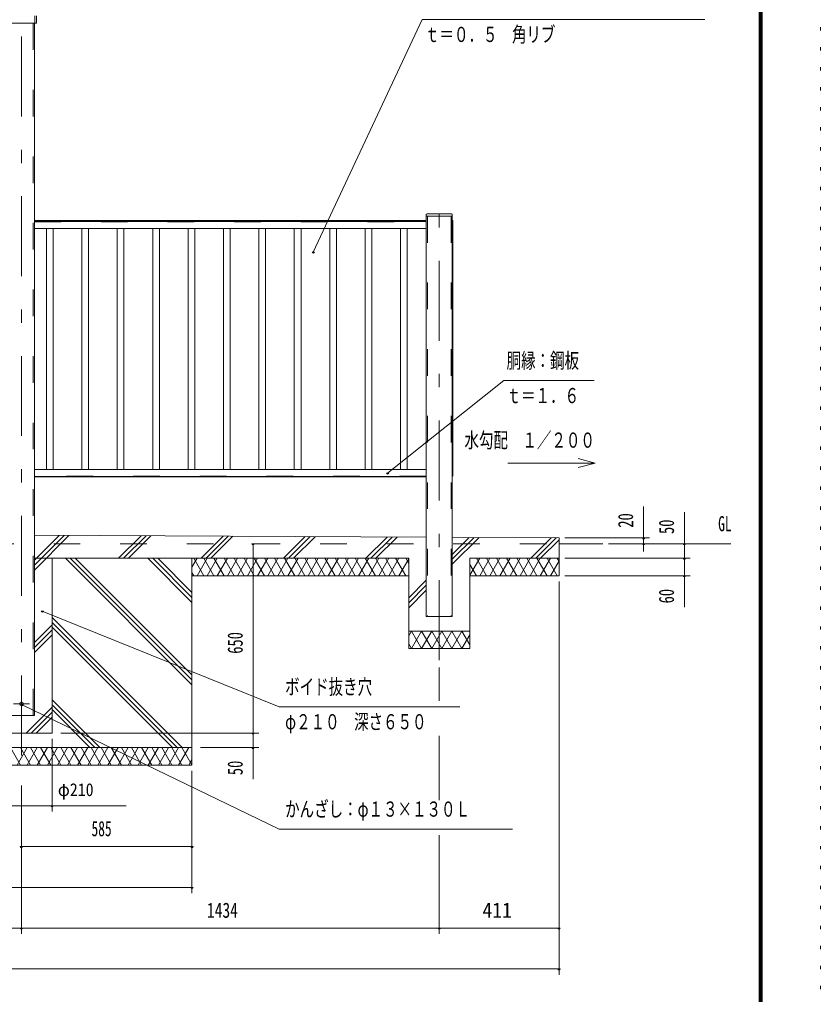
# Model space of a CAD drawing. Units: millimetres, scale not verified. Extents: x -34086 to 34091, y -14700 to 14700.
# Drawn here: x 24470 to 34091, y -3885 to 7833 of the extents above; entities that cross this region are included whole.
import ezdxf
from ezdxf.enums import TextEntityAlignment as Align

# ---------------------------------------------------------------- set-up
doc = ezdxf.new("R2010")
doc.units = ezdxf.units.MM
doc.header["$LTSCALE"] = 80
for name, pattern in [('USER2', [10, 4, -6]), ('USER3', [24, 12, -5, 2, -5]), ('USER4', [3, 0.5, -2.5])]:
    doc.linetypes.add(name, pattern=pattern)
for name, color, linetype, lineweight in [('0-6_2-02BOLD', 7, 'Continuous', 18), ('0-7_2-12HIDDEN', 3, 'USER2', 18), ('0-8_2-22CENTER', 3, 'USER3', 18), ('0-9_2-42THIN', 4, 'Continuous', 18), ('0-A_2-52DIM', 3, 'Continuous', 18), ('0-B_2-62HATCH', 2, 'Continuous', 18), ('0-C_F-F1PAPER', 5, 'Continuous', 18), ('0-D_F-E_J_ADD', 5, 'USER4', 18)]:
    doc.layers.add(name, color=color, linetype=linetype, lineweight=lineweight)
doc.styles.add('ＭＳ ゴシック', font='')
doc.styles.get('ＭＳ ゴシック').set_extended_font_data('MS Gothic')

msp = doc.modelspace()

# ---------------------------------------------------------------- linework, layer by layer
at = {"layer": '0-6_2-02BOLD'}
for p, q in [((24654.77, 7878.4), (24654.77, 7787.41)), ((24676.11, 7878.4), (24676.11, 7787.41)), ((24676.11, 7787.41), (23434.52, 7787.41)), ((24649.18, 7787.41), (24649.18, -532.1)), ((24649.18, 5417.9), (29356.33, 5417.9)), ((24649.18, 5406.7), (29356.33, 5406.7)), ((29356.33, 5487.9), (29356.32, 657.9)), ((29668.17, 5470.4), (29356.33, 5470.4)), ((29366.83, 5498.4), (29657.67, 5498.4)), ((29668.17, 5487.9), (29668.17, 657.9)), ((29668.17, 5417.9), (29675, 5417.9)), ((29675, 5417.9), (29675, 2343.5)), ((24649.18, 5319.2), (29356.33, 5319.2)), ((29356.32, 2426.8), (24649.18, 2426.8)), ((29356.31, 2339.3), (24649.18, 2339.3)), ((29356.32, 2337.9), (24649.18, 2337.9)), ((29668.17, 2343.5), (29675, 2343.5)), ((24649.18, 1634.25), (29356.33, 1610.83)), ((29668.17, 1609.28), (30950.75, 1602.9)), ((30950.75, 1602.9), (30950.75, 1147.9)), ((30950.75, 1532.9), (31475.75, 1532.9)), ((24649.18, 1357.9), (29144.85, 1357.9)), ((24860.76, 1357.9), (24860.76, -742.1)), ((26540.75, 1357.9), (26540.75, -1127.1)), ((29879.85, 272.9), (29879.85, 1357.9)), ((29879.85, 1357.9), (30950.75, 1357.9)), ((26540.75, 1147.9), (29144.85, 1147.9)), ((29879.85, 1147.9), (30950.75, 1147.9)), ((29668.27, 657.9), (29356.32, 657.9)), ((29879.85, 482.9), (29144.85, 482.9)), ((24337.83, -532.1), (24649.19, -532.1)), ((24125.75, -742.1), (24860.76, -742.1)), ((21290.75, -917.1), (26540.75, -917.1))]:
    msp.add_line(p, q, dxfattribs=at)
for points in [[(21290.75, 1357.9), (21290.75, -1127.1), (26540.75, -1127.1)], [(29879.85, 272.9), (29144.85, 272.9), (29144.85, 1357.9)]]:
    msp.add_lwpolyline(points, dxfattribs=at)
msp.add_circle((24493.25, -392.1), 22.75, dxfattribs=at)
for centre, start, end in [((29366.83, 5487.9), 90, 180), ((29657.67, 5487.9), 0, 90)]:
    msp.add_arc(centre, 10.5, start, end, dxfattribs=at)
at = {"layer": '0-7_2-12HIDDEN'}
for p, q in [((24634.48, 7787.41), (24634.48, -532.1)), ((24649.18, 5412.3), (29356.33, 5412.3)), ((24649.18, 5402.5), (29356.33, 5402.5)), ((29371.03, 5470.4), (29371.03, 657.9)), ((29653.48, 5470.4), (29653.48, 657.9)), ((29670.8, 5417.9), (29670.8, 2343.5)), ((29356.32, 2343.5), (24649.18, 2343.5)), ((16880.75, 1532.9), (30950.75, 1532.9))]:
    msp.add_line(p, q, dxfattribs=at)
at = {"layer": '0-8_2-22CENTER'}
for p, q in [((24493.25, 9547.9), (24493.25, -1827.1)), ((29512.25, 132.9), (29512.25, 5775.85)), ((24398.05, -392.1), (24588.45, -392.1))]:
    msp.add_line(p, q, dxfattribs=at)
at = {"layer": '0-9_2-42THIN'}
for p, q in [((24794.25, 5319.2), (24794.25, 2426.8)), ((24874.75, 5319.2), (24874.75, 2426.8)), ((25219.5, 5319.2), (25219.5, 2426.8)), ((25300, 5319.2), (25300, 2426.8)), ((25644.75, 5319.2), (25644.75, 2426.8)), ((25725.25, 5319.2), (25725.25, 2426.8)), ((26070, 5319.2), (26070, 2426.8)), ((26150.5, 5319.2), (26150.5, 2426.8)), ((26495.25, 5319.2), (26495.25, 2426.8)), ((26575.75, 5319.2), (26575.75, 2426.8)), ((26920.5, 5319.2), (26920.5, 2426.8)), ((27001, 5319.2), (27001, 2426.8)), ((27345.75, 5319.2), (27345.75, 2426.8)), ((27426.25, 5319.2), (27426.25, 2426.8)), ((27771, 5319.2), (27771, 2426.8)), ((27851.5, 5319.2), (27851.5, 2426.8)), ((28196.25, 5319.2), (28196.25, 2426.8)), ((28276.75, 5319.2), (28276.75, 2426.8)), ((28621.5, 5319.2), (28621.5, 2426.8)), ((28702, 5319.2), (28702, 2426.8)), ((29046.75, 5319.2), (29046.75, 2426.8)), ((29127.25, 5319.2), (29127.25, 2426.8))]:
    msp.add_line(p, q, dxfattribs=at)
at = {"layer": '0-A_2-52DIM'}
for p, q in [((29305.75, 7832.9), (27998.82, 5038.52)), ((29305.75, 7832.9), (32700.75, 7832.9)), ((28012.82, 5038.52), (27984.82, 5038.52)), ((30285.75, 3492.9), (28890.92, 2381.95)), ((30285.75, 3492.91), (31370.75, 3492.91)), ((31384.74, 2502.02), (30334.74, 2502.02)), ((31384.74, 2502.02), (31181.89, 2556.37)), ((31384.74, 2502.02), (31181.89, 2447.67)), ((28904.92, 2381.95), (28876.92, 2381.95)), ((31965.75, 1438.97), (31965.75, 1980.9)), ((32455.75, 1910.9), (32455.75, 769.9)), ((27289.75, 1532.9), (27261.75, 1532.9)), ((27275.75, 1532.9), (27275.75, -1295.1)), ((31020.75, 1602.9), (32035.75, 1602.9)), ((31545.75, 1532.9), (33015.75, 1532.9)), ((31979.75, 1602.9), (31951.75, 1602.9)), ((31979.75, 1532.9), (31951.75, 1532.9)), ((32469.75, 1532.9), (32441.75, 1532.9)), ((31020.75, 1357.9), (32525.75, 1357.9)), ((32469.75, 1357.9), (32441.75, 1357.9)), ((30950.75, 1077.9), (30950.75, -3647.09)), ((31020.75, 1147.9), (32525.75, 1147.9)), ((32469.75, 1147.9), (32441.75, 1147.9)), ((24756.7, 723.56), (24728.7, 723.56)), ((29512.25, 44.69), (29512.25, -357.1)), ((24514.78, -402.52), (24486.78, -402.52)), ((27590.76, -1897.1), (24500.78, -402.52)), ((24860.76, -812.1), (24860.76, -1687.1)), ((24965.75, -742.1), (27345.75, -742.1)), ((27289.75, -742.1), (27261.75, -742.1)), ((29512.25, -777.1), (29512.25, -1549.43)), ((26645.75, -917.1), (27345.75, -917.1)), ((27289.75, -917.1), (27261.75, -917.1)), ((26540.75, -1197.1), (26540.75, -2667.1)), ((24493.25, -1372.1), (24493.25, -3157.09)), ((25753.25, -1617.1), (24038.25, -1617.1)), ((24874.76, -1617.1), (24846.76, -1617.1)), ((27590.76, -1897.1), (30390.76, -1897.1)), ((29512.25, -1969.98), (29512.25, -3157.09)), ((24507.25, -2107.1), (24479.25, -2107.1)), ((24493.25, -2107.1), (26540.75, -2107.1)), ((26554.75, -2107.1), (26526.75, -2107.1)), ((21290.75, -2597.1), (26540.75, -2597.1)), ((26554.75, -2597.1), (26526.75, -2597.1)), ((30950.75, -3087.09), (16880.76, -3087.09)), ((24507.25, -3087.09), (24479.25, -3087.09)), ((29526.25, -3087.09), (29498.25, -3087.09)), ((30964.75, -3087.09), (30936.75, -3087.09)), ((16880.76, -3577.09), (30950.75, -3577.09)), ((30964.75, -3577.09), (30936.75, -3577.09))]:
    msp.add_line(p, q, dxfattribs=at)
msp.add_lwpolyline([(29760.76, -427.1), (27590.76, -427.1), (24742.7, 723.56)], dxfattribs=at)
for centre in [(27998.82, 5038.52), (28890.92, 2381.95), (27275.75, 1532.9), (31965.75, 1602.9), (31965.75, 1532.9), (32455.75, 1532.9), (32455.75, 1357.9), (32455.75, 1147.9), (24742.7, 723.56), (24500.78, -402.52), (27275.75, -742.1), (27275.75, -917.1), (24860.76, -1617.1), (24493.25, -2107.1), (26540.75, -2107.1), (26540.75, -2597.1), (24493.25, -3087.09), (29512.25, -3087.09), (30950.75, -3087.09), (30950.75, -3577.09)]:
    msp.add_arc(centre, 14, 180, 0, dxfattribs=at)
at = {"layer": '0-B_2-62HATCH'}
for p, q in [((24649.18, 1335.78), (24946.18, 1632.78)), ((24649.18, 1276.38), (25005.29, 1632.48)), ((24649.18, 1216.98), (25064.39, 1632.19)), ((25661.25, 1357.9), (25931.23, 1627.88)), ((25720.65, 1357.9), (25990.33, 1627.58)), ((25780.05, 1357.9), (26049.44, 1627.29)), ((26651.21, 1357.9), (26916.28, 1622.97)), ((26710.61, 1357.9), (26975.39, 1622.68)), ((26770, 1357.9), (27034.48, 1622.39)), ((27641.15, 1357.9), (27901.33, 1618.07)), ((27700.55, 1357.9), (27960.43, 1617.78)), ((27759.95, 1357.9), (28019.54, 1617.49)), ((28631.11, 1357.9), (28886.38, 1613.17)), ((28690.5, 1357.9), (28945.47, 1612.88)), ((28749.9, 1357.9), (29004.58, 1612.59)), ((29668.17, 1405.03), (29871.43, 1608.27)), ((29668.17, 1345.63), (29930.52, 1607.98)), ((29668.17, 1286.23), (29989.63, 1607.68)), ((30611, 1357.9), (30856.47, 1603.37)), ((30670.4, 1357.9), (30915.58, 1603.08)), ((30729.8, 1357.9), (30950.75, 1578.86)), ((25021.31, 1357.9), (26540.75, -161.55)), ((25080.7, 1357.9), (26540.75, -102.15)), ((25140.1, 1357.9), (26540.75, -42.75)), ((26011.25, 1357.9), (26540.75, 828.4)), ((26070.65, 1357.9), (26540.75, 887.8)), ((26130.05, 1357.9), (26540.75, 947.2)), ((26540.75, 1249.55), (26603.31, 1357.9)), ((26684.14, 1147.9), (26562.89, 1357.9)), ((26603.31, 1147.9), (26724.55, 1357.9)), ((26805.38, 1147.9), (26684.14, 1357.9)), ((26724.55, 1147.9), (26845.8, 1357.9)), ((26926.63, 1147.9), (26805.38, 1357.9)), ((26845.8, 1147.9), (26967.04, 1357.9)), ((27047.87, 1147.9), (26926.63, 1357.9)), ((26967.04, 1147.9), (27088.29, 1357.9)), ((27169.11, 1147.9), (27047.88, 1357.9)), ((27088.29, 1147.9), (27209.53, 1357.9)), ((27290.35, 1147.9), (27169.11, 1357.9)), ((27209.53, 1147.9), (27330.77, 1357.9)), ((27411.6, 1147.9), (27290.36, 1357.9)), ((27330.77, 1147.9), (27452.02, 1357.9)), ((27532.85, 1147.9), (27411.6, 1357.9)), ((27452.02, 1147.9), (27573.26, 1357.9)), ((27654.09, 1147.9), (27532.85, 1357.9)), ((27573.26, 1147.9), (27694.51, 1357.9)), ((27775.33, 1147.9), (27654.09, 1357.9)), ((27694.51, 1147.9), (27815.75, 1357.9)), ((27896.57, 1147.9), (27775.34, 1357.9)), ((27815.75, 1147.9), (27936.99, 1357.9)), ((28017.82, 1147.9), (27896.57, 1357.9)), ((27936.99, 1147.9), (28058.23, 1357.9)), ((28139.06, 1147.9), (28017.82, 1357.9)), ((28058.23, 1147.9), (28179.47, 1357.9)), ((28260.31, 1147.9), (28139.07, 1357.9)), ((28179.47, 1147.9), (28300.72, 1357.9)), ((28381.56, 1147.9), (28260.31, 1357.9)), ((28300.72, 1147.9), (28421.97, 1357.9)), ((28502.79, 1147.9), (28381.56, 1357.9)), ((28421.97, 1147.9), (28543.21, 1357.9)), ((28624.03, 1147.9), (28502.79, 1357.9)), ((28543.21, 1147.9), (28664.45, 1357.9)), ((28745.28, 1147.9), (28624.03, 1357.9)), ((28664.45, 1147.9), (28785.7, 1357.9)), ((28866.53, 1147.9), (28745.28, 1357.9)), ((28785.7, 1147.9), (28906.93, 1357.9)), ((28987.77, 1147.9), (28866.53, 1357.9)), ((28906.94, 1147.9), (29028.18, 1357.9)), ((29109.02, 1147.9), (28987.77, 1357.9)), ((29028.18, 1147.9), (29144.85, 1349.97)), ((29144.85, 1295.84), (29109.02, 1357.9)), ((29879.85, 1153.03), (29998.13, 1357.9)), ((30078.96, 1147.9), (29957.72, 1357.9)), ((29998.13, 1147.9), (30119.38, 1357.9)), ((30200.21, 1147.9), (30078.96, 1357.9)), ((30119.38, 1147.9), (30240.62, 1357.9)), ((30321.45, 1147.9), (30200.21, 1357.9)), ((30240.62, 1147.9), (30361.87, 1357.9)), ((30442.7, 1147.9), (30321.46, 1357.9)), ((30361.87, 1147.9), (30483.12, 1357.9)), ((30563.93, 1147.9), (30442.7, 1357.9)), ((30483.11, 1147.9), (30604.35, 1357.9)), ((30685.18, 1147.9), (30563.93, 1357.9)), ((30604.35, 1147.9), (30725.6, 1357.9)), ((30806.43, 1147.9), (30685.18, 1357.9)), ((30725.6, 1147.9), (30846.84, 1357.9)), ((30927.67, 1147.9), (30806.43, 1357.9)), ((30846.84, 1147.9), (30950.75, 1327.88)), ((30950.75, 1317.92), (30927.67, 1357.9)), ((26562.89, 1147.9), (26540.75, 1186.26)), ((29957.72, 1147.9), (29879.85, 1282.78)), ((29144.85, 881.71), (29356.32, 1093.18)), ((29144.85, 822.3), (29356.32, 1033.78)), ((29144.85, 762.9), (29356.32, 974.38)), ((24860.76, 647.3), (26425.15, -917.1)), ((24860.76, 587.9), (26365.75, -917.1)), ((24649.19, 345.83), (24860.76, 557.4)), ((24649.19, 286.44), (24860.76, 498)), ((24860.76, 528.5), (26306.36, -917.1)), ((29178.32, 482.9), (29144.85, 424.9)), ((29178.32, 482.9), (29299.57, 272.9)), ((29299.57, 482.9), (29178.32, 272.9)), ((29420.82, 482.9), (29299.57, 272.9)), ((29299.57, 482.9), (29420.81, 272.9)), ((29542.06, 482.9), (29420.82, 272.9)), ((29420.82, 482.9), (29542.06, 272.9)), ((29542.06, 482.9), (29663.3, 272.9)), ((29663.3, 482.9), (29542.06, 272.9)), ((29784.54, 482.9), (29663.3, 272.9)), ((29663.3, 482.9), (29784.54, 272.9)), ((29784.54, 482.9), (29879.85, 317.83)), ((24649.19, 227.04), (24860.76, 438.6)), ((29879.85, 437.98), (29784.54, 272.9)), ((29144.85, 330.89), (29178.32, 272.9)), ((24860.76, -342.65), (25435.2, -917.1)), ((24551.21, -742.1), (24860.76, -432.55)), ((24860.76, -402.05), (25375.8, -917.1)), ((24860.76, -461.45), (25316.4, -917.1)), ((24610.61, -742.1), (24860.76, -491.95)), ((24670, -742.1), (24860.76, -551.35)), ((24481.55, -1127.1), (24360.3, -917.1)), ((24441.13, -1127.1), (24562.38, -917.1)), ((24602.79, -1127.1), (24481.55, -917.1)), ((24562.38, -1127.1), (24683.62, -917.1)), ((24724.04, -1127.1), (24602.79, -917.1)), ((24683.62, -1127.1), (24804.87, -917.1)), ((24845.28, -1127.1), (24724.04, -917.1)), ((24804.87, -1127.1), (24926.11, -917.1)), ((24966.52, -1127.1), (24845.28, -917.1)), ((24926.11, -1127.1), (25047.35, -917.1)), ((25087.77, -1127.1), (24966.52, -917.1)), ((25047.35, -1127.1), (25168.6, -917.1)), ((25209.01, -1127.1), (25087.77, -917.1)), ((25168.6, -1127.1), (25289.84, -917.1)), ((25330.26, -1127.1), (25209.01, -917.1)), ((25289.84, -1127.1), (25411.09, -917.1)), ((25451.5, -1127.1), (25330.26, -917.1)), ((25411.09, -1127.1), (25532.32, -917.1)), ((25572.74, -1127.1), (25451.5, -917.1)), ((25532.32, -1127.1), (25653.57, -917.1)), ((25693.98, -1127.1), (25572.74, -917.1)), ((25653.57, -1127.1), (25774.81, -917.1)), ((25815.23, -1127.1), (25693.98, -917.1)), ((25774.81, -1127.1), (25896.06, -917.1)), ((25936.48, -1127.1), (25815.23, -917.1)), ((25896.06, -1127.1), (26017.3, -917.1)), ((26057.72, -1127.1), (25936.47, -917.1)), ((26017.3, -1127.1), (26138.55, -917.1)), ((26178.96, -1127.1), (26057.72, -917.1)), ((26138.55, -1127.1), (26259.79, -917.1)), ((26300.2, -1127.1), (26178.96, -917.1)), ((26259.79, -1127.1), (26381.03, -917.1)), ((26421.45, -1127.1), (26300.2, -917.1)), ((26381.03, -1127.1), (26502.28, -917.1)), ((26540.75, -1123.74), (26421.45, -917.1)), ((26502.28, -1127.1), (26540.75, -1060.45))]:
    msp.add_line(p, q, dxfattribs=at)
at = {"layer": '0-C_F-F1PAPER'}
for p, q in [((33355.86, -13965), (33355.86, 14105)), ((33369.86, -13979), (33369.86, 14119)), ((33376.86, -13986), (33376.86, 14126)), ((33383.86, -13993), (33383.86, 14133)), ((33390.86, -14000), (33390.86, 14140))]:
    msp.add_line(p, q, dxfattribs=at)
for points in [[(-6785.63, -13996.5), (33387.36, -13996.5), (33387.36, 14136.5)], [(-6778.63, -13989.5), (33380.36, -13989.5), (33380.36, 14129.5)], [(-6771.63, -13982.5), (33373.36, -13982.5), (33373.36, 14122.5)], [(-6764.63, -13975.5), (33366.37, -13975.5), (33366.37, 14115.5)], [(-6761.13, -13972), (33362.86, -13972), (33362.86, 14112)], [(-6757.63, -13968.5), (33359.36, -13968.5), (33359.36, 14108.5)]]:
    msp.add_lwpolyline(points, dxfattribs=at)
at = {"layer": '0-D_F-E_J_ADD'}
msp.add_line((34090.87, 14700), (34090.87, -14700), dxfattribs=at)

# ---------------------------------------------------------------- texts
at = {"layer": '0-A_2-52DIM', "color": 7, "style": 'ＭＳ ゴシック'}
for s, height, width, p in [('ｔ＝０．５\u3000角リブ', 182.3, 0.7, (29340.75, 7507.78)), ('胴縁：鋼板', 182.3, 0.7, (30320.75, 3587.78)), ('ｔ＝１．６', 182.3, 0.7, (30320.75, 3167.78)), ('水勾配\u3000１／２００', 182.3, 0.7, (29814.59, 2631.89)), ('GL', 182.3, 0.65, (32861.75, 1627.77)), ('ボイド抜き穴', 182.3, 0.7, (27660.75, -332.23)), ('φ２１０\u3000深さ６５０', 182.3, 0.7, (27660.76, -752.23)), ('φ210', 155, 0.9, (24930.75, -1547.1)), ('かんざし：φ１３×１３０Ｌ', 182.3, 0.7, (27660.76, -1802.23)), ('585', 182.3, 0.65, (25335.15, -2037.1)), ('1434', 182.3, 0.75, (26722.03, -3017.09)), ('411', 182.3, 0.95, (30030.99, -3017.09))]:
    msp.add_text(s, height=height, dxfattribs=dict(at, width=width)).set_placement(p, align=Align.BOTTOM_LEFT)
at = {"layer": '0-A_2-52DIM', "color": 7, "style": 'ＭＳ ゴシック', "width": 0.7}
for s, p in [('20', (31895.75, 1725.65)), ('50', (32385.75, 1649.5)), ('60', (32385.75, 815.94)), ('650', (27205.75, 210.69)), ('50', (27205.75, -1248.5))]:
    msp.add_text(s, height=182.3, rotation=90, dxfattribs=at).set_placement(p, align=Align.BOTTOM_LEFT)

doc.saveas('drawing.dxf')
